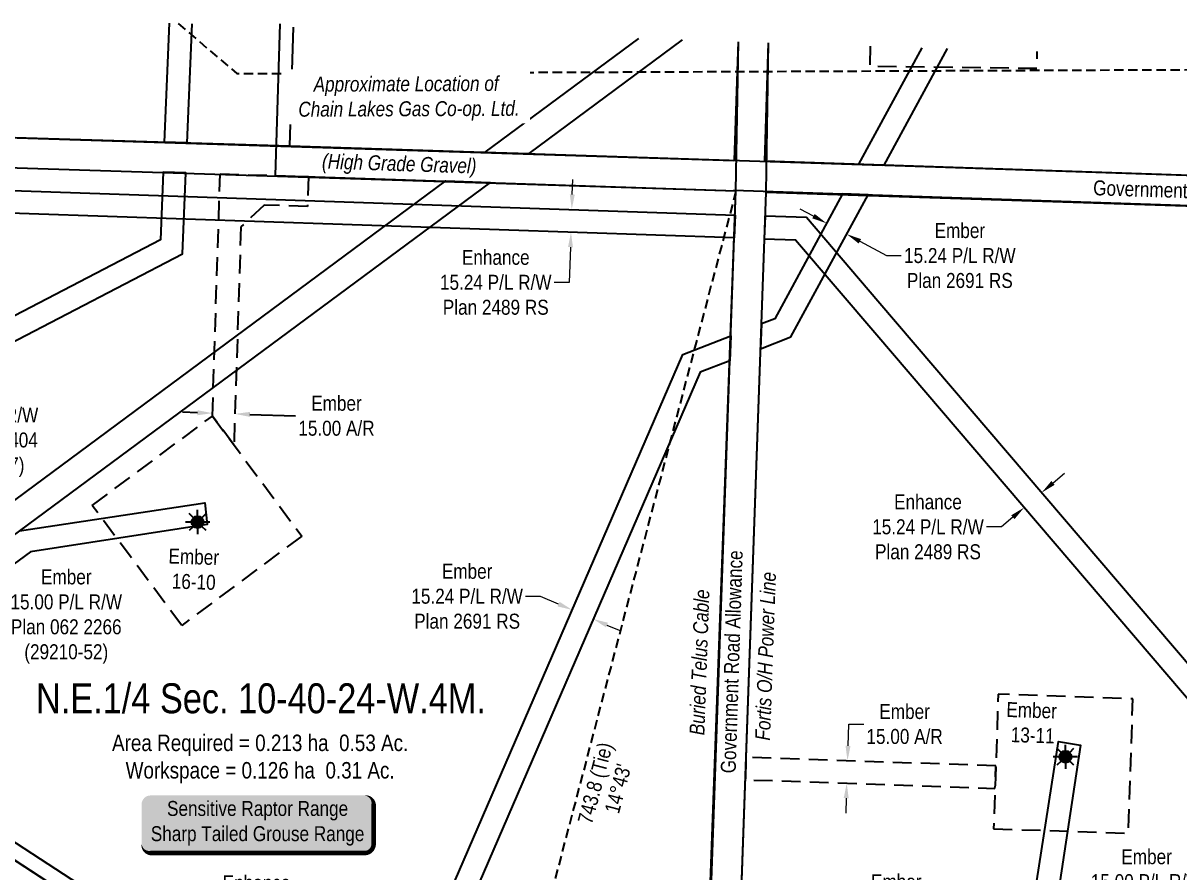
# Model space of a CAD drawing. Extents: x 338396 to 342732, y 5810211 to 5814222.
# Drawn here: x 338856 to 339627, y 5811492 to 5812059 of the extents above; entities that cross this region are included whole.
import ezdxf
from ezdxf.enums import TextEntityAlignment as Align

# ---------------------------------------------------------------- set-up
doc = ezdxf.new("R2010")
doc.units = 0
doc.header["$LTSCALE"] = 5
doc.header["$PDSIZE"] = 0.5
for name, pattern in [('foc-ACCESSROAD', [3.75, 2.5, -1.25]), ('foc-TIELINE', [1.875, 1.25, -0.625]), ('UG_PIPE', [1.875, 1.25, -0.625])]:
    doc.linetypes.add(name, pattern=pattern)
doc.layers.get('Defpoints').update_dxf_attribs({"color": 9})
for name, color, linetype in [('AS-PIPE-UG', 44, 'UG_PIPE'), ('AS-PIPE-UG-T', 44, 'Continuous'), ('AS-POWER', 104, 'foc-POWER'), ('AS-POWER-T', 104, 'Continuous'), ('AS-TELEPHONE-T', 224, 'Continuous'), ('AS-TELUS', 224, 'foc-TEL'), ('AS-WILDLIFE-BLOCK', 131, 'Continuous'), ('C-RW', 13, 'Continuous'), ('C-SYMBOL', 7, 'Continuous'), ('C-WS', 13, 'foc-ACCESSROAD'), ('F-AR', 190, 'foc-ACCESSROAD'), ('F-RW', 190, 'Continuous'), ('F-WS', 190, 'foc-ACCESSROAD'), ('F-WS-S', 190, 'Continuous'), ('L-AREAREQUIRED', 7, 'Continuous'), ('L-BD', 7, 'Continuous'), ('L-ROAD-T', 7, 'Continuous'), ('L-SEC', 7, 'Continuous'), ('L-TIE', 7, 'foc-TIELINE'), ('L-TITLEDB', 4, 'Continuous')]:
    doc.layers.add(name, color=color, linetype=linetype)
for name, color, linetype, lineweight in [('C-RW-T', 13, 'Continuous', 9), ('F-AR-T', 190, 'Continuous', 9), ('F-RW-T', 190, 'Continuous', 9), ('F-WS-T', 190, 'Continuous', 9), ('T-TEXT', 48, 'Continuous', 18)]:
    doc.layers.add(name, color=color, linetype=linetype, lineweight=lineweight)
doc.styles.add('100L', font='ARIALN.TTF', dxfattribs={"height": 11})
doc.styles.add('175L', font='ARIALN.TTF', dxfattribs={"height": 20})
doc.styles.add('80', font='ARIALN.TTF', dxfattribs={"height": 10})
doc.styles.add('80CG', font='ARIALN.TTF', dxfattribs={"height": 10})
doc.styles.add('80L', font='ARIALN.TTF', dxfattribs={"height": 10})
doc.styles.add('80LS', font='ARIALNI.TTF', dxfattribs={"height": 10})
doc.styles.add('foc-LtypeFont', font='ARIALN.TTF', dxfattribs={"height": 7.35})
doc.linetypes.add('foc-POWER', pattern='A,6,-1,["P",foc-LtypeFont,S=0.2,R=0,X=-0.625,Y=-0.75],-1.24,4', length=12.24)
doc.linetypes.add('foc-POWER-NOLINE', pattern='A,0,-4,["P",foc-LtypeFont,S=0.2,R=0,X=-0.625,Y=-0.75],-8.24', length=12.24)
doc.linetypes.add('foc-TEL', pattern='A,2,-1,["T",foc-LtypeFont,S=0.2,R=0,X=-0.425,Y=-0.75],-1.24,8', length=12.24)
doc.linetypes.add('foc-TEL-NOLINE', pattern='A,0,-2,["T",foc-LtypeFont,S=0.2,R=0,X=-0.425,Y=-0.75],-10.24', length=12.24)
doc.dimstyles.new('Compass 5 000', dxfattribs={"dimscale": 5, "dimtxt": 9, "dimasz": 2, "dimexe": 0.2, "dimexo": 0.0625, "dimgap": 0.5, "dimtad": 0, "dimtih": 1, "dimtoh": 1, "dimzin": 0, "dimdsep": 46, "dimtxsty": '80CG', "dimcen": 0.1, "dimse1": 1, "dimse2": 1, "dimclrd": 256, "dimclrt": 256, "dimaunit": 1, "dimadec": 4, "dimazin": 0, "dimtfac": 0.06, "dimtofl": 0, "dimtmove": 0, "dimatfit": 1, "dimfxl": 0.2, "dimtolj": 1, "dimtzin": 0, "dimlwd": -1, "dimarcsym": 0})

# ---------------------------------------------------------------- blocks, each defined once
blk = doc.blocks.new('*D543')
at = {"layer": 'Defpoints', "color": 0, "transparency": 16777216}
for p in [(338823.6, 5811678.96), (338744.39, 5811639.56), (338753.41, 5811627.3)]:
    blk.add_point(p, dxfattribs=at)
at = {"layer": 'F-RW', "transparency": 16777216}
for p, q in [((338808.64, 5811699.28), (338802.72, 5811707.33)), ((338829.52, 5811670.91), (338835.45, 5811662.86)), ((338835.45, 5811662.86), (338845.45, 5811662.86))]:
    blk.add_line(p, q, dxfattribs=at)
for points in [[(338809.99, 5811700.26), (338807.3, 5811698.29), (338814.57, 5811691.22)], [(338830.87, 5811671.9), (338828.18, 5811669.92), (338823.6, 5811678.96)]]:
    blk.add_solid(points, dxfattribs=at)
at = {"layer": 'F-RW', "transparency": 16777216, "insert": (338884.54, 5811662.86), "char_height": 10, "attachment_point": 5, "style": '80CG'}
blk.add_mtext('\\A1;Ember\\P15.00 P/L R/W\\PPlan 062 2266\\P(29210-52)', dxfattribs=at)
blk = doc.blocks.new('*U541')
h = blk.add_hatch(color=255)
edge = h.paths.add_edge_path()
edge.add_line((-71.5, -20), (71.5, -20))
edge.add_arc((71.5, -14), 6, 270, 360)
edge.add_line((77.5, -14), (77.5, 12.5))
edge.add_arc((71.5, 12.5), 6, 0, 90)
edge.add_line((71.5, 18.5), (-71.5, 18.5))
edge.add_arc((-71.5, 12.5), 6, 90, 180)
edge.add_line((-77.5, 12.5), (-77.5, -14))
edge.add_arc((-71.5, -14), 6, 180, 270)
at = {"color": 131, "flags": 128}
blk.add_lwpolyline([(-71.5, -20, 3, 3, 0), (71.5, -20, 3, 3, 0.414214), (77.5, -14, 3, 3, 0), (77.5, 12.5, 3, 0, 0.414214), (71.5, 18.5, 0, 0, 0), (-71.5, 18.5, 0, 0, 0.414214), (-77.5, 12.5, 0, 0, 0), (-77.5, -14, 0, 3, 0.414214)], format="xyseb", close=True, dxfattribs=at)
at = {"color": 131, "style": '80'}
blk.add_attdef('ENTER_TEXT_001', (-35.99, -5), '', height=10, dxfattribs=at)
blk = doc.blocks.new('*D549')
at = {"layer": 'C-RW-T', "transparency": 16777216}
for p, q in [((339222.44, 5811944.88), (339222.78, 5811954.87)), ((339221.22, 5811909.65), (339220.41, 5811886.12)), ((339220.41, 5811886.12), (339210.41, 5811886.12))]:
    blk.add_line(p, q, dxfattribs=at)
for points in [[(339220.77, 5811944.93), (339224.1, 5811944.82), (339222.09, 5811934.88)], [(339219.56, 5811909.71), (339222.89, 5811909.59), (339221.57, 5811919.65)]]:
    blk.add_solid(points, dxfattribs=at)
at = {"layer": 'Defpoints', "color": 0, "transparency": 16777216}
for p in [(339211.51, 5811935.25), (339210.99, 5811920.01), (339221.57, 5811919.65)]:
    blk.add_point(p, dxfattribs=at)
at = {"layer": 'C-RW-T', "transparency": 16777216, "insert": (339171.33, 5811886.12), "char_height": 10, "attachment_point": 5, "style": '80CG'}
blk.add_mtext('\\A1;Enhance\\P15.24 P/L R/W\\PPlan 2489 RS', dxfattribs=at)
blk = doc.blocks.new('*D556')
at = {"layer": 'Defpoints', "color": 0, "transparency": 16777216}
for p in [(338760.89, 5811817.52), (338767.84, 5811804.16), (338770.29, 5811805.43)]:
    blk.add_point(p, dxfattribs=at)
at = {"layer": 'F-RW-T', "transparency": 16777216}
for p, q in [((338758.73, 5811827.66), (338754.11, 5811836.54)), ((338774.91, 5811796.56), (338779.52, 5811787.69)), ((338779.52, 5811787.69), (338789.52, 5811787.69))]:
    blk.add_line(p, q, dxfattribs=at)
for points in [[(338760.2, 5811828.43), (338757.25, 5811826.9), (338763.34, 5811818.79)], [(338776.38, 5811797.33), (338773.43, 5811795.79), (338770.29, 5811805.43)]]:
    blk.add_solid(points, dxfattribs=at)
at = {"layer": 'F-RW-T', "transparency": 16777216, "insert": (338828.61, 5811787.69), "char_height": 10, "attachment_point": 5, "style": '80CG'}
blk.add_mtext('\\A1;Ember\\P15.00 P/L R/W\\PPlan 852 1404\\P(21498-57)', dxfattribs=at)
blk = doc.blocks.new('*D557')
at = {"layer": 'Defpoints', "color": 0, "transparency": 16777216}
for p in [(339251.42, 5811734.2), (339265.39, 5811728.16), (339222.45, 5811667.25)]:
    blk.add_point(p, dxfattribs=at)
at = {"layer": 'F-RW-T', "transparency": 16777216}
for p, q in [((339201.3, 5811676.39), (339191.3, 5811676.39)), ((339213.27, 5811671.22), (339201.3, 5811676.39)), ((339245.6, 5811657.23), (339254.78, 5811653.26))]:
    blk.add_line(p, q, dxfattribs=at)
for points in [[(339213.93, 5811672.75), (339212.61, 5811669.69), (339222.45, 5811667.25)], [(339246.26, 5811658.76), (339244.94, 5811655.7), (339236.42, 5811661.2)]]:
    blk.add_solid(points, dxfattribs=at)
at = {"layer": 'F-RW-T', "transparency": 16777216, "insert": (339152.22, 5811676.39), "char_height": 10, "attachment_point": 5, "style": '80CG'}
blk.add_mtext('\\A1;Ember\\P15.24 P/L R/W\\PPlan 2691 RS', dxfattribs=at)
blk = doc.blocks.new('GAS')
h = blk.add_hatch(color=255)
h.dxf.hatch_style = 1
edge = h.paths.add_edge_path()
edge.add_arc((0, 0), 0.9, 0, 360)
for p, q in [((0, 0.81), (0, 1.62)), ((-0.81, 0), (-1.62, 0)), ((-0.57, 0.57), (-1.14, 1.14)), ((0.57, 0.57), (1.14, 1.14)), ((1.62, 0), (0.81, 0)), ((-0.57, -0.57), (-1.14, -1.14)), ((0, -0.81), (0, -1.62)), ((1.14, -1.14), (0.57, -0.57))]:
    blk.add_line(p, q)
blk.add_circle((0, 0), 0.8)
blk = doc.blocks.new('*D562')
at = {"layer": 'Defpoints', "color": 0, "transparency": 16777216}
for p in [(338984.44, 5811869.13), (338999.42, 5811868.65), (338982.2, 5811798.74)]:
    blk.add_point(p, dxfattribs=at)
at = {"layer": 'F-WS-S', "transparency": 16777216}
for p, q in [((338972.2, 5811799.05), (338962.21, 5811799.37)), ((339007.18, 5811797.94), (339037.67, 5811796.97))]:
    blk.add_line(p, q, dxfattribs=at)
for points in [[(338972.25, 5811800.72), (338972.15, 5811797.39), (338982.2, 5811798.74)], [(339007.23, 5811799.61), (339007.13, 5811796.28), (338997.19, 5811798.26)]]:
    blk.add_solid(points, dxfattribs=at)
at = {"layer": 'F-WS-S', "transparency": 16777216, "insert": (339064.95, 5811796.97), "char_height": 10, "attachment_point": 5, "style": '80CG'}
blk.add_mtext('\\A1;Ember\\P15.00 A/R', dxfattribs=at)
blk = doc.blocks.new('*D564')
at = {"layer": 'C-RW-T', "transparency": 16777216}
for p, q in [((338935.8, 5811437.62), (338954.84, 5811466.77)), ((338954.84, 5811466.77), (338964.84, 5811466.77)), ((338916.66, 5811408.32), (338911.19, 5811399.95))]:
    blk.add_line(p, q, dxfattribs=at)
for points in [[(338934.4, 5811438.53), (338937.19, 5811436.7), (338930.33, 5811429.24)], [(338915.26, 5811409.23), (338918.05, 5811407.41), (338922.13, 5811416.69)]]:
    blk.add_solid(points, dxfattribs=at)
at = {"layer": 'Defpoints', "color": 0, "transparency": 16777216}
for p in [(338909.38, 5811442.93), (338901.18, 5811430.37), (338922.13, 5811416.69)]:
    blk.add_point(p, dxfattribs=at)
at = {"layer": 'C-RW-T', "transparency": 16777216, "insert": (339011.57, 5811466.77), "char_height": 10, "attachment_point": 5, "style": '80CG'}
blk.add_mtext('\\A1;Enhance\\P15.0 P/L R/W\\PPlan by Compass', dxfattribs=at)
blk = doc.blocks.new('*D565')
at = {"layer": 'C-RW-T', "transparency": 16777216}
for p, q in [((339543.46, 5811752.17), (339551.06, 5811758.66)), ((339516.64, 5811729.26), (339509.04, 5811722.76)), ((339509.04, 5811722.76), (339499.04, 5811722.76))]:
    blk.add_line(p, q, dxfattribs=at)
for points in [[(339542.37, 5811753.44), (339544.54, 5811750.9), (339535.85, 5811745.67)], [(339515.56, 5811730.53), (339517.72, 5811727.99), (339524.24, 5811735.76)]]:
    blk.add_solid(points, dxfattribs=at)
at = {"layer": 'Defpoints', "color": 0, "transparency": 16777216}
for p in [(339524.24, 5811735.76), (339546.53, 5811733.18), (339534.92, 5811723.26)]:
    blk.add_point(p, dxfattribs=at)
at = {"layer": 'C-RW-T', "transparency": 16777216, "insert": (339459.95, 5811722.76), "char_height": 10, "attachment_point": 5, "style": '80CG'}
blk.add_mtext('\\A1;Enhance\\P15.24 P/L R/W\\PPlan 2489 RS', dxfattribs=at)
blk = doc.blocks.new('*D566')
at = {"layer": 'Defpoints', "color": 0, "transparency": 16777216}
for p in [(339531.84, 5811481.38), (339529.08, 5811463.63), (339544.32, 5811461.26)]:
    blk.add_point(p, dxfattribs=at)
at = {"layer": 'F-RW', "transparency": 16777216}
for p, q in [((339521.96, 5811482.92), (339512.08, 5811484.46)), ((339556.96, 5811477.47), (339566.85, 5811475.94))]:
    blk.add_line(p, q, dxfattribs=at)
for points in [[(339522.22, 5811484.57), (339521.7, 5811481.28), (339531.84, 5811481.38)], [(339557.22, 5811479.12), (339556.71, 5811475.83), (339547.08, 5811479.01)]]:
    blk.add_solid(points, dxfattribs=at)
at = {"layer": 'F-RW', "transparency": 16777216, "insert": (339605.93, 5811475.94), "char_height": 10, "attachment_point": 5, "style": '80CG'}
blk.add_mtext('\\A1;Ember\\P15.00 P/L R/W\\PPlan 062 2266\\P(29210-52)', dxfattribs=at)
blk = doc.blocks.new('*D568')
at = {"layer": 'Defpoints', "color": 0, "transparency": 16777216}
for p in [(339377.2, 5811374.01), (339386.12, 5811373.68), (339376.65, 5811359.02)]:
    blk.add_point(p, dxfattribs=at)
at = {"layer": 'F-RW-T', "transparency": 16777216}
for p, q in [((339386.49, 5811383.68), (339389.64, 5811468.99)), ((339389.64, 5811468.99), (339399.64, 5811468.99)), ((339385.19, 5811348.7), (339384.82, 5811338.7))]:
    blk.add_line(p, q, dxfattribs=at)
for points in [[(339384.82, 5811383.74), (339388.15, 5811383.62), (339386.12, 5811373.68)], [(339383.53, 5811348.76), (339386.86, 5811348.63), (339385.56, 5811358.69)]]:
    blk.add_solid(points, dxfattribs=at)
at = {"layer": 'F-RW-T', "transparency": 16777216, "insert": (339438.73, 5811468.99), "char_height": 10, "attachment_point": 5, "style": '80CG'}
blk.add_mtext('\\A1;Ember\\P15.00 P/L R/W\\PPlan 022 0570', dxfattribs=at)
blk = doc.blocks.new('*D571')
at = {"layer": 'Defpoints', "color": 0, "transparency": 16777216}
for p in [(339402.57, 5811566.65), (339406.21, 5811566.52), (339402.05, 5811551.66)]:
    blk.add_point(p, dxfattribs=at)
at = {"layer": 'F-AR-T', "transparency": 16777216}
for p, q in [((339406.56, 5811576.52), (339407.06, 5811591.04)), ((339407.06, 5811591.04), (339417.06, 5811591.04)), ((339405.35, 5811541.54), (339405, 5811531.55))]:
    blk.add_line(p, q, dxfattribs=at)
for points in [[(339404.89, 5811576.58), (339408.22, 5811576.46), (339406.21, 5811566.52)], [(339403.68, 5811541.6), (339407.01, 5811541.48), (339405.69, 5811551.54)]]:
    blk.add_solid(points, dxfattribs=at)
at = {"layer": 'F-AR-T', "transparency": 16777216, "insert": (339444.34, 5811591.04), "char_height": 10, "attachment_point": 5, "style": '80CG'}
blk.add_mtext('\\A1;Ember\\P15.00 A/R', dxfattribs=at)
blk = doc.blocks.new('*D574')
at = {"layer": 'Defpoints', "color": 0, "transparency": 16777216}
for p in [(339397.47, 5811935.16), (339410.87, 5811927.89), (339405.69, 5811918.34)]:
    blk.add_point(p, dxfattribs=at)
at = {"layer": 'F-RW-T', "transparency": 16777216}
for p, q in [((339383.5, 5811930.37), (339374.71, 5811935.14)), ((339414.48, 5811913.58), (339432.15, 5811904)), ((339432.15, 5811904), (339442.15, 5811904))]:
    blk.add_line(p, q, dxfattribs=at)
for points in [[(339384.29, 5811931.84), (339382.7, 5811928.91), (339392.29, 5811925.61)], [(339415.27, 5811915.04), (339413.68, 5811912.11), (339405.69, 5811918.34)]]:
    blk.add_solid(points, dxfattribs=at)
at = {"layer": 'F-RW-T', "transparency": 16777216, "insert": (339481.23, 5811904), "char_height": 10, "attachment_point": 5, "style": '80CG'}
blk.add_mtext('\\A1;Ember\\P15.24 P/L R/W\\PPlan 2691 RS', dxfattribs=at)

msp = doc.modelspace()

# ---------------------------------------------------------------- linework, layer by layer
at = {"layer": 'AS-PIPE-UG', "flags": 128}
msp.add_lwpolyline([(338959.193, 5812059.161), (338998.434, 5812025.637), (339873.193, 5812029.219)], dxfattribs=at)
at = {"layer": 'AS-POWER', "flags": 128}
msp.add_lwpolyline([(339033.807, 5811977.293), (339036.33, 5812056.634)], dxfattribs=at)
at = {"layer": 'AS-POWER', "linetype": 'foc-POWER-NOLINE', "flags": 128}
for points in [[(339326.963, 5811242.045), (339351.826, 5811946.475), (339353.469, 5812046.245)], [(338424.474, 5811995.912), (339033.807, 5811977.293), (339429.612, 5811964.517)]]:
    msp.add_lwpolyline(points, dxfattribs=at)
at = {"layer": 'AS-TELUS', "flags": 128}
msp.add_lwpolyline([(339027.191, 5812058.891), (339023.963, 5811957.457), (339331.726, 5811947.185)], dxfattribs=at)
at = {"layer": 'AS-TELUS', "linetype": 'foc-TEL-NOLINE', "flags": 128}
for points in [[(339274.94, 5810338.31), (339302.313, 5811142.867), (339305.77, 5811242.786), (339331.726, 5811947.185), (339333.366, 5812046.903)], [(339330.156, 5811947.745), (340258.275, 5811916.467)]]:
    msp.add_lwpolyline(points, dxfattribs=at)
at = {"layer": 'C-RW', "flags": 128}
msp.add_lwpolyline([(338784.875, 5811965.011), (338804.036, 5811964.397), (338815.306, 5811948.618), (339331.134, 5811931.123), (339330.573, 5811915.891), (338807.278, 5811933.647), (338784.875, 5811965.011)], close=True, dxfattribs=at)
msp.add_lwpolyline([(340226.674, 5810974.514), (340186.677, 5810983.5), (340129.723, 5811050.414), (340072.732, 5811117.567), (340007.284, 5811194.079), (339995.93, 5811207.241), (339426.543, 5811873.594), (339378.741, 5811929.58), (339351.236, 5811930.442), (339350.674, 5811915.212), (339371.51, 5811914.574), (339425.781, 5811851.013), (339909.881, 5811284.333), (339978.501, 5811204.31), (339989.858, 5811191.034), (340052.105, 5811118.265), (340178.468, 5810969.705), (340226.153, 5810958.993)], dxfattribs=at)
at = {"layer": 'C-WS', "flags": 128}
msp.add_lwpolyline([(339421.323, 5812044.022), (339420.996, 5812030.725), (339532.588, 5812029.137), (339532.953, 5812040.365)], dxfattribs=at)
at = {"layer": 'F-AR'}
msp.add_lwpolyline([(338982.136, 5811796.837), (338987.283, 5811958.65), (339046.241, 5811956.775), (339045.605, 5811936.789), (339016.626, 5811937.711), (339001.16, 5811923.199), (338996.526, 5811777.505)], close=True, dxfattribs=at)
at = {"layer": 'F-AR', "flags": 128}
msp.add_lwpolyline([(339505.222, 5811563.099), (339338.499, 5811568.867), (339337.97, 5811553.879), (339504.703, 5811548.111)], close=True, dxfattribs=at)
at = {"layer": 'F-RW', "flags": 128}
for points in [[(338968.432, 5812058.859), (338965.139, 5811979.428), (338950.135, 5811979.86), (338953.431, 5812059.35)], [(339266.652, 5812049.089), (339164.121, 5811973.16), (339193.573, 5811972.214), (339296.074, 5812048.125)], [(339455.866, 5812042.89), (339413.665, 5811965.044)], [(339413.665, 5811965.044), (339430.689, 5811964.474), (339472.897, 5812042.332)], [(338412.098, 5811632.125), (338482.616, 5811667.173), (338526.885, 5811734.783), (338730.86, 5811784.921), (338962.087, 5811905.206), (338964.311, 5811959.333), (338949.318, 5811959.813), (338947.455, 5811914.508), (338725.435, 5811799.086), (338517.565, 5811747.944), (338472.32, 5811678.815), (338412.677, 5811649.16)], [(338415.76, 5811739.785), (338505.789, 5811706.381), (338664.243, 5811602.961), (338685.937, 5811619.026), (339138.063, 5811953.868), (339167.518, 5811952.925), (338853.343, 5811720.246), (338680.618, 5811592.335), (338685.198, 5811589.377), (338759.696, 5811123.449), (338762.012, 5811108.62), (338767.347, 5811076.127), (338769.71, 5811061.321), (338769.837, 5811060.526)], [(339328.311, 5811850.409), (339327.725, 5811833.826), (339307.772, 5811826.079), (339131.257, 5811418.256), (339120.879, 5811394.283), (339110.206, 5811370.486), (339103.942, 5811356.047), (339085.672, 5811358.921), (339073.799, 5811360.788), (339060.672, 5811361.988), (339062.033, 5811377.159), (339075.673, 5811375.918), (339078.119, 5811375.533), (339094.655, 5811372.932), (339098.976, 5811382.446), (339105.428, 5811396.753), (339115.807, 5811420.744), (339296.314, 5811837.985), (339328.311, 5811850.409)], [(338417.213, 5811782.484), (338503.3, 5811726.201), (338677.386, 5811612.694), (338693.763, 5811602.063), (338971.02, 5811421.087), (339021.528, 5811387.801), (339024.045, 5811386.487), (339033.833, 5811379.726), (339038.316, 5811379.32), (339062.033, 5811377.159), (339060.672, 5811361.988), (339028.933, 5811364.829), (338685.198, 5811589.377), (338680.618, 5811592.335), (338664.243, 5811602.961), (338494.958, 5811713.446), (338416.607, 5811764.673)], [(338853.343, 5811720.246), (338977.055, 5811738.942), (338978.56, 5811724.467), (338860.554, 5811706.168), (338715.761, 5811599.586), (338965.73, 5811436.564), (339049.887, 5811428.993), (339082.581, 5811426.056), (339150.833, 5811415.104), (339163.141, 5811397.916), (339212.441, 5811389.946), (339311.933, 5811386.388), (339311.581, 5811376.411), (339211.374, 5811379.93), (339151.17, 5811389.478), (339142.421, 5811401.264), (339109.794, 5811406.739), (339111.713, 5811411.282), (339080.964, 5811415.86), (339039.33, 5811419.63), (339034.478, 5811415.399), (338971.02, 5811421.087), (338706.432, 5811593.793)], [(339643.041, 5811304.243), (339608.453, 5811306.823), (339571.465, 5811344.684), (339549.89, 5811367.626), (339409.643, 5811372.815), (339331.681, 5811375.697), (339332.034, 5811385.715), (339409.985, 5811382.952), (339519.074, 5811379.077), (339519.693, 5811403.318), (339547.083, 5811579.338), (339561.898, 5811577.043), (339535.272, 5811401.652), (339534.577, 5811378.225), (339561.521, 5811377.317), (339615.184, 5811321.216), (339659.552, 5811317.875)]]:
    msp.add_lwpolyline(points, dxfattribs=at)
msp.add_lwpolyline([(339348.716, 5811858.347), (339348.131, 5811841.766), (339368.455, 5811849.667), (339419.981, 5811944.704), (339402.953, 5811945.275), (339357.722, 5811861.845)], close=True, dxfattribs=at)
at = {"layer": 'F-WS'}
msp.add_lwpolyline([(338982.136, 5811796.837), (339041.832, 5811716.637), (338961.632, 5811656.941), (338901.936, 5811737.141)], close=True, dxfattribs=at)
at = {"layer": 'F-WS', "flags": 128}
msp.add_lwpolyline([(339503.778, 5811521.133), (339593.705, 5811518.048), (339596.79, 5811607.976), (339506.863, 5811611.06)], close=True, dxfattribs=at)
at = {"layer": 'L-SEC'}
for p, q in [((339330.807, 5811967.846), (339333.366, 5812046.903)), ((339350.909, 5811967.168), (339353.467, 5812046.245)), ((338523.832, 5811993.192), (339330.245, 5811967.541)), ((338523.193, 5811973.09), (339331.726, 5811947.185)), ((339330.834, 5811967.845), (339330.852, 5811967.844)), ((339350.909, 5811967.168), (340258.95, 5811936.579)), ((339303.349, 5811143.183), (339331.726, 5811947.185)), ((339323.449, 5811142.474), (339351.826, 5811946.475)), ((339351.826, 5811946.475), (340258.275, 5811916.478))]:
    msp.add_line(p, q, dxfattribs=at)
at = {"layer": 'L-TIE'}
msp.add_line((339331.726, 5811947.185), (339142.686, 5811228.029), dxfattribs=at)
at = {"layer": 'L-TITLEDB', "flags": 128}
msp.add_lwpolyline([(339757.407, 5812033.012), (339754.88, 5811953.469), (339350.909, 5811967.168), (339353.472, 5812046.245)], dxfattribs=at)

# ---------------------------------------------------------------- block references
at = {"layer": 'AS-WILDLIFE-BLOCK'}
ref = msp.add_blockref('*U541', (339012.31, 5811524.874), dxfattribs=dict(at, xscale=0.9997822599999896, yscale=0.9997822599999896, zscale=0.9997822599999896))
ref.add_attrib('ENTER_TEXT_001', 'Sensitive Raptor Range', (338951.819, 5811529.677), dxfattribs={"layer": '0', "color": 131, "height": 9.99782, "style": '80'})
ref.add_attrib('ENTER_TEXT_002', 'Sharp Tailed Grouse Range', (338940.992, 5811512.836), dxfattribs={"layer": '0', "color": 131, "height": 9.99782, "style": '80'})
at = {"layer": 'F-WS-S', "xscale": 5.000000000000015, "yscale": 5.000000000000015, "zscale": 5.000000000000015}
for p in [(338972.266, 5811725.971), (339551.724, 5811569.186)]:
    msp.add_blockref('GAS', p, dxfattribs=at)

# ---------------------------------------------------------------- texts
at = {"layer": 'AS-POWER-T', "insert": (339344.387, 5811576.929), "char_height": 10, "attachment_point": 1, "rotation": 87.987887, "style": '80L'}
msp.add_mtext_dynamic_manual_height_columns('\\pi3.3341;{\\fArial Narrow|b0|i1|c0|p34;Fortis O/H Power Line}', width=118.51677, gutter_width=49.978, heights=[0], dxfattribs=at)
at = {"layer": 'AS-TELEPHONE-T', "insert": (339300.625, 5811583.532), "char_height": 10, "attachment_point": 1, "rotation": 87.987887, "style": '80L'}
msp.add_mtext_dynamic_manual_height_columns('\\pi0.27734;{\\fArial Narrow|b0|i1|c0|p34;Buried Telus Cable}', width=97.1918, gutter_width=49.978, heights=[0], dxfattribs=at)
at = {"layer": 'C-SYMBOL', "color": 3, "style": '175L'}
msp.add_text('N.E.1/4 Sec. 10-40-24-W.4M.', height=19.9956, dxfattribs=at).set_placement((339014.549, 5811592.279), align=Align.BOTTOM_CENTER)
at = {"layer": 'F-WS-T', "char_height": 9.99783, "attachment_point": 1, "rotation": 358.091738, "style": '80L'}
for s, width, insert in [('\\pi5.91332;Ember\\P\\pi8.65488;16-10', 44.8072, (338947.095, 5811708.564)), ('\\pi0.50351;Ember\\P\\pi4.02252;13-11', 33.98758, (339511.968, 5811605.823))]:
    msp.add_mtext_dynamic_manual_height_columns(s, width=width, gutter_width=49.978, heights=[0], dxfattribs=dict(at, insert=insert))
at = {"layer": 'L-AREAREQUIRED', "color": 5, "insert": (339014.016, 5811584.015), "char_height": 10.99758, "width": 198.88591, "attachment_point": 2, "style": '100L'}
msp.add_mtext('Area Required = 0.213 ha  0.53 Ac.\\PWorkspace = 0.126 ha  0.31 Ac.', dxfattribs=at)
at = {"layer": 'L-BD', "insert": (339225.746, 5811525.82), "char_height": 9.9978, "width": 54.78781, "attachment_point": 1, "rotation": 75.272171, "line_spacing_factor": 0.939311, "style": '80L'}
msp.add_mtext("\\pi0.31255;743.8 (Tie)\\P\\pi11.66067;14°43'", dxfattribs=at)
at = {"layer": 'L-ROAD-T', "style": '80L'}
for rotation, p in [(358.16611, (339644.732, 5811947.01)), (88.165634, (339328.888, 5811632.648))]:
    msp.add_text('Government Road Allowance', height=10, rotation=rotation, dxfattribs=at).set_placement(p, align=Align.MIDDLE_CENTER)
at = {"layer": 'T-TEXT', "style": '80LS'}
msp.add_text('(High Grade Gravel)', height=10, rotation=358.16611, dxfattribs=at).set_placement((339106.904, 5811965.511), align=Align.MIDDLE_CENTER)

# ---------------------------------------------------------------- dimensions: what is measured, and where the dimension line sits
at = {"layer": 'C-RW-T'}
dim = msp.add_linear_dim(base=(339221.568, 5811919.645), p1=(339211.512, 5811935.247), p2=(339210.988, 5811920.009), angle=268.029128, text='Enhance\\P15.24 P/L R/W\\PPlan 2489 RS', dimstyle='Compass 5 000', override={"dimtxt": 10}, dxfattribs=at)
dim.commit()
dim.dimension.update_dxf_attribs({"geometry": '*D549', "text_midpoint": (339171.328, 5811886.115), "dimtype": 161})
dim = msp.add_aligned_dim(p1=(339546.526, 5811733.178), p2=(339534.917, 5811723.261), distance=-16.434, text='Enhance\\P15.24 P/L R/W\\PPlan 2489 RS', dimstyle='Compass 5 000', dxfattribs=at)
dim.commit()
dim.dimension.update_dxf_attribs({"geometry": '*D565', "text_midpoint": (339459.95, 5811722.765)})
at = {"layer": 'C-RW-T', "color": 5}
dim = msp.add_linear_dim(base=(338922.126, 5811416.689), p1=(338909.379, 5811442.928), p2=(338901.178, 5811430.374), angle=236.844843, text='Enhance\\P15.0 P/L R/W\\PPlan by Compass', dimstyle='Compass 5 000', override={"dimtxt": 10}, dxfattribs=at)
dim.commit()
dim.dimension.update_dxf_attribs({"geometry": '*D564', "text_midpoint": (339011.574, 5811466.774), "dimtype": 161})
at = {"layer": 'F-AR-T'}
dim = msp.add_linear_dim(base=(339406.212, 5811566.524), p1=(339402.053, 5811551.662), p2=(339402.571, 5811566.65), angle=88.018692, text='Ember\\P15.00 A/R', dimstyle='Compass 5 000', dxfattribs=at)
dim.commit()
dim.dimension.update_dxf_attribs({"geometry": '*D571', "text_midpoint": (339444.341, 5811591.042), "dimtype": 161})
at = {"layer": 'F-RW', "color": 5}
dim = msp.add_linear_dim(base=(338823.595, 5811678.963), p1=(338744.385, 5811639.558), p2=(338753.409, 5811627.299), angle=306.356752, text='Ember\\P15.00 P/L R/W\\PPlan 062 2266\\P(29210-52)', dimstyle='Compass 5 000', override={"dimtxt": 10}, dxfattribs=at)
dim.commit()
dim.dimension.update_dxf_attribs({"geometry": '*D543', "text_midpoint": (338884.537, 5811662.856), "dimtype": 161})
at = {"layer": 'F-RW'}
dim = msp.add_linear_dim(base=(339531.841, 5811481.384), p1=(339544.321, 5811461.262), p2=(339529.079, 5811463.634), angle=171.155312, text='Ember\\P15.00 P/L R/W\\PPlan 062 2266\\P(29210-52)', dimstyle='Compass 5 000', dxfattribs=at)
dim.commit()
dim.dimension.update_dxf_attribs({"geometry": '*D566', "text_midpoint": (339605.931, 5811475.937), "dimtype": 161})
at = {"layer": 'F-RW-T', "color": 3}
dim = msp.add_linear_dim(base=(339405.688, 5811918.341), p1=(339397.467, 5811935.157), p2=(339410.866, 5811927.892), angle=331.534877, text='Ember\\P15.24 P/L R/W\\PPlan 2691 RS', dimstyle='Compass 5 000', dxfattribs=at)
dim.commit()
dim.dimension.update_dxf_attribs({"geometry": '*D574', "text_midpoint": (339481.235, 5811903.995), "dimtype": 161})
at = {"layer": 'F-RW-T'}
dim = msp.add_aligned_dim(p1=(338760.895, 5811817.52), p2=(338767.844, 5811804.16), distance=2.757, text='Ember\\P15.00 P/L R/W\\PPlan 852 1404\\P(21498-57)', dimstyle='Compass 5 000', override={"dimtxt": 10}, dxfattribs=at)
dim.commit()
dim.dimension.update_dxf_attribs({"geometry": '*D556', "text_midpoint": (338828.606, 5811787.69)})
for base, p1, p2, angle, text, picture, middle in [((339222.449, 5811667.246), (339265.389, 5811728.156), (339251.415, 5811734.201), 156.605703, 'Ember\\P15.24 P/L R/W\\PPlan 2691 RS', '*D557', (339152.218, 5811676.394)), ((339386.117, 5811373.685), (339376.649, 5811359.019), (339377.203, 5811374.014), 87.883288, 'Ember\\P15.00 P/L R/W\\PPlan 022 0570', '*D568', (339438.725, 5811468.986))]:
    dim = msp.add_linear_dim(base=base, p1=p1, p2=p2, angle=angle, text=text, dimstyle='Compass 5 000', override={"dimtxt": 10}, dxfattribs=at)
    dim.commit()
    dim.dimension.update_dxf_attribs({"geometry": picture, "text_midpoint": middle, "dimtype": 161})
at = {"layer": 'F-WS-S'}
dim = msp.add_linear_dim(base=(338982.197, 5811798.737), p1=(338999.425, 5811868.652), p2=(338984.436, 5811869.129), angle=178.178116, text='Ember\\P15.00 A/R', dimstyle='Compass 5 000', override={"dimtxt": 10}, dxfattribs=at)
dim.commit()
dim.dimension.update_dxf_attribs({"geometry": '*D562', "text_midpoint": (339064.952, 5811796.972), "dimtype": 161})

# ---------------------------------------------------------------- next in the draw order: texts
at = {"layer": 'AS-PIPE-UG-T', "insert": (339035.298, 5812023.471), "char_height": 10, "attachment_point": 1, "rotation": 0.23461, "style": '80L', "bg_fill": 2}
msp.add_mtext_dynamic_manual_height_columns('\\pi14.40222;{\\fArial Narrow|b0|i1|c0|p34;Approximate Location of\\P\\pi4.13619;Chain Lakes Gas Co-op. Ltd.}', width=153.84537, gutter_width=49.978, heights=[0], dxfattribs=at)

doc.saveas('drawing.dxf')
